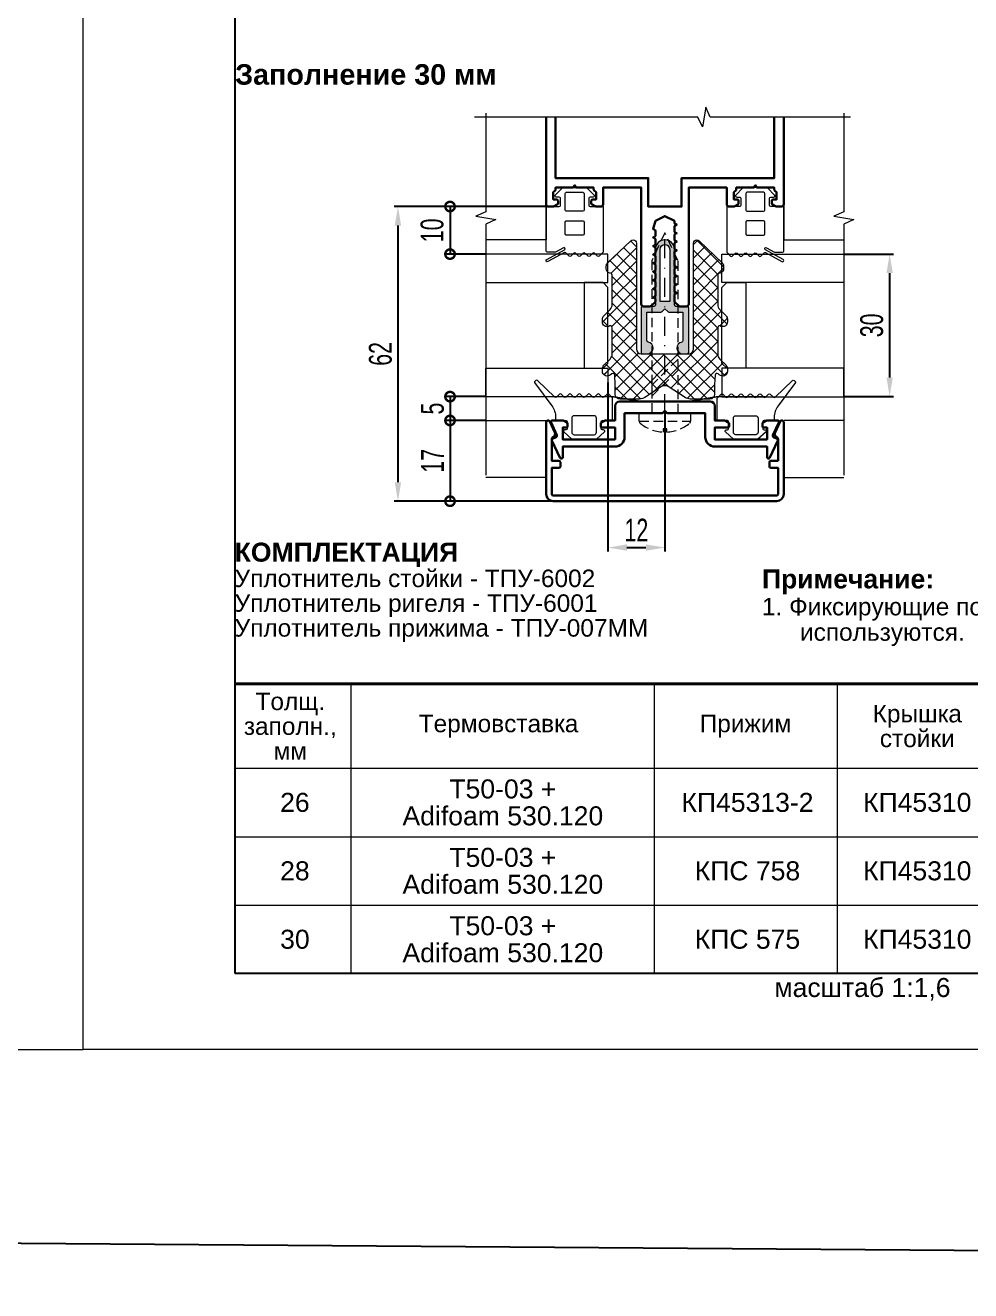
# Model space of a CAD drawing. Extents: x -37 to 8820, y -336 to 478.
# Drawn here: x 4192.4 to 4316.7, y -31.7 to 134.7 of the extents above; entities that cross this region are included whole.
import ezdxf

# ---------------------------------------------------------------- set-up
doc = ezdxf.new("R2010")
doc.units = 0
doc.header["$LTSCALE"] = 5
doc.linetypes.add('DASHDOT', pattern=[1, 0.5, -0.25, 0, -0.25])
doc.linetypes.add('HIDDEN', pattern=[0.375, 0.25, -0.125])
doc.layers.get('0').update_dxf_attribs({"linetype": 'CONTINUOUS', "lineweight": 30})
doc.layers.get('DEFPOINTS').update_dxf_attribs({"linetype": 'CONTINUOUS'})
for name, color, linetype, lineweight in [('1', 6, 'DASHDOT', 13), ('2', 3, 'HIDDEN', 13), ('Dimentions', 5, 'CONTINUOUS', 15), ('Glass', 5, 'CONTINUOUS', 20), ('Герлен', 7, 'CONTINUOUS', 60), ('Зигзаг', 1, 'CONTINUOUS', 15), ('Конструкции', 252, 'CONTINUOUS', 20), ('Рамки', 1, 'CONTINUOUS', 15), ('Текстовый', 7, 'CONTINUOUS', 9), ('Уплотнители', 1, 'CONTINUOUS', 20), ('Штриховка', 1, 'CONTINUOUS', 5)]:
    doc.layers.add(name, color=color, linetype=linetype, lineweight=lineweight)
doc.layers.add('Скрытые', color=14, linetype='CONTINUOUS', plot=False)
doc.styles.add('3', font='RUSS.SHX', dxfattribs={"width": 0.7, "height": 3})
doc.styles.add('Каталожный', font='arial.ttf', dxfattribs={"height": 2.5})
doc.dimstyles.new('MX1_6', dxfattribs={"dimtxt": 3, "dimasz": 2.5, "dimexe": 0.5, "dimexo": 0, "dimgap": 0.8, "dimtad": 1, "dimlfac": 1.6, "dimdsep": 46, "dimtxsty": '3', "dimcen": 0, "dimclrd": 256, "dimclre": 256, "dimclrt": 256, "dimaunit": 1, "dimadec": 0, "dimazin": 0, "dimtfac": 1, "dimtmove": 0, "dimatfit": 1, "dimfxl": 1, "dimtvp": 1, "dimtolj": 1, "dimtzin": 0, "dimarcsym": 0})

# ---------------------------------------------------------------- blocks, each defined once
blk = doc.blocks.new('*D432')
at = {"layer": 'DEFPOINTS', "color": 0, "linetype": 'Continuous', "transparency": 16777216}
for p in [(4300.07, 104.63), (4300.07, 85.88), (4306.08, 85.88)]:
    blk.add_point(p, dxfattribs=at)
at = {"layer": 'Dimentions', "linetype": 'Continuous', "lineweight": -2, "transparency": 16777216}
for p, q in [((4300.07, 104.63), (4306.58, 104.63)), ((4306.08, 102.13), (4306.08, 88.38)), ((4300.07, 85.88), (4306.58, 85.88))]:
    blk.add_line(p, q, dxfattribs=at)
at = {"layer": 'Dimentions', "linetype": 'Continuous', "transparency": 16777216}
for points in [[(4305.66, 102.13), (4306.49, 102.13), (4306.08, 104.63)], [(4305.66, 88.38), (4306.49, 88.38), (4306.08, 85.88)]]:
    blk.add_solid(points, dxfattribs=at)
at = {"layer": 'Dimentions', "linetype": 'Continuous', "transparency": 16777216, "insert": (4303.73, 95.25), "char_height": 3, "attachment_point": 5, "rotation": 90, "style": '3'}
blk.add_mtext('\\A1;30', dxfattribs=at)
blk = doc.blocks.new('_DotSmall')
at = {"color": 0, "linetype": 'ByBlock', "const_width": 0.5}
blk.add_lwpolyline([(-0.0625, 0, 1), (0.0625, 0, 1)], format="xyb", close=True, dxfattribs=at)
blk = doc.blocks.new('*D433')
at = {"layer": 'DEFPOINTS', "color": 0, "linetype": 'Continuous', "transparency": 16777216}
for p in [(4252.98, 82.75), (4248.26, 72.13), (4262.66, 72.13)]:
    blk.add_point(p, dxfattribs=at)
at = {"layer": 'Dimentions', "linetype": 'Continuous', "lineweight": -2, "transparency": 16777216}
for p, q in [((4252.98, 82.75), (4247.76, 82.75)), ((4248.26, 82.75), (4248.26, 72.13)), ((4262.66, 72.13), (4247.76, 72.13))]:
    blk.add_line(p, q, dxfattribs=at)
at = {"layer": 'Dimentions', "linetype": 'Continuous', "lineweight": -2, "transparency": 16777216, "xscale": 2.5, "yscale": 2.5, "zscale": 2.5}
for p, rotation in [((4248.26, 82.75), 90), ((4248.26, 72.13), 270)]:
    blk.add_blockref('_DotSmall', p, dxfattribs=dict(at, rotation=rotation))
at = {"layer": 'Dimentions', "linetype": 'Continuous', "transparency": 16777216, "insert": (4245.96, 77.44), "char_height": 3, "attachment_point": 5, "rotation": 90, "style": '3'}
blk.add_mtext('\\A1;17', dxfattribs=at)
blk = doc.blocks.new('*D434')
at = {"layer": 'DEFPOINTS', "color": 0, "linetype": 'Continuous', "transparency": 16777216}
for p in [(4252.98, 85.88), (4248.26, 82.75), (4252.98, 82.75)]:
    blk.add_point(p, dxfattribs=at)
at = {"layer": 'Dimentions', "linetype": 'Continuous', "lineweight": -2, "transparency": 16777216}
for p, q in [((4252.98, 85.88), (4247.76, 85.88)), ((4248.26, 85.88), (4248.26, 82.75)), ((4252.98, 82.75), (4247.76, 82.75))]:
    blk.add_line(p, q, dxfattribs=at)
at = {"layer": 'Dimentions', "linetype": 'Continuous', "lineweight": -2, "transparency": 16777216, "xscale": 2.5, "yscale": 2.5, "zscale": 2.5}
for p, rotation in [((4248.26, 85.88), 90), ((4248.26, 82.75), 270)]:
    blk.add_blockref('_DotSmall', p, dxfattribs=dict(at, rotation=rotation))
at = {"layer": 'Dimentions', "linetype": 'Continuous', "transparency": 16777216, "insert": (4245.96, 84.31), "char_height": 3, "attachment_point": 5, "rotation": 90, "style": '3'}
blk.add_mtext('\\A1;5', dxfattribs=at)
blk = doc.blocks.new('*D435')
at = {"layer": 'DEFPOINTS', "color": 0, "linetype": 'Continuous', "transparency": 16777216}
for p in [(4261.21, 110.88), (4248.26, 104.63), (4252.98, 104.63)]:
    blk.add_point(p, dxfattribs=at)
at = {"layer": 'Dimentions', "linetype": 'Continuous', "lineweight": -2, "transparency": 16777216}
for p, q in [((4261.21, 110.88), (4247.76, 110.88)), ((4248.26, 110.88), (4248.26, 104.63)), ((4252.98, 104.63), (4247.76, 104.63))]:
    blk.add_line(p, q, dxfattribs=at)
at = {"layer": 'Dimentions', "linetype": 'Continuous', "lineweight": -2, "transparency": 16777216, "xscale": 2.5, "yscale": 2.5, "zscale": 2.5}
for p, rotation in [((4248.26, 110.88), 90), ((4248.26, 104.63), 270)]:
    blk.add_blockref('_DotSmall', p, dxfattribs=dict(at, rotation=rotation))
at = {"layer": 'Dimentions', "linetype": 'Continuous', "transparency": 16777216, "insert": (4245.91, 107.75), "char_height": 3, "attachment_point": 5, "rotation": 90, "style": '3'}
blk.add_mtext('\\A1;10', dxfattribs=at)
blk = doc.blocks.new('*D436')
at = {"layer": 'DEFPOINTS', "color": 0, "linetype": 'Continuous', "transparency": 16777216}
for p in [(4261.21, 110.88), (4241.41, 72.13), (4255.21, 72.13)]:
    blk.add_point(p, dxfattribs=at)
at = {"layer": 'Dimentions', "linetype": 'Continuous', "lineweight": -2, "transparency": 16777216}
for p, q in [((4261.21, 110.88), (4240.91, 110.88)), ((4241.41, 108.38), (4241.41, 74.63)), ((4255.21, 72.13), (4240.91, 72.13))]:
    blk.add_line(p, q, dxfattribs=at)
at = {"layer": 'Dimentions', "linetype": 'Continuous', "transparency": 16777216}
for points in [[(4240.99, 108.38), (4241.83, 108.38), (4241.41, 110.88)], [(4240.99, 74.63), (4241.83, 74.63), (4241.41, 72.13)]]:
    blk.add_solid(points, dxfattribs=at)
at = {"layer": 'Dimentions', "linetype": 'Continuous', "transparency": 16777216, "insert": (4239.11, 91.5), "char_height": 3, "attachment_point": 5, "rotation": 90, "style": '3'}
blk.add_mtext('\\A1;62', dxfattribs=at)
blk = doc.blocks.new('*D440')
at = {"layer": 'DEFPOINTS', "color": 0, "linetype": 'Continuous', "transparency": 16777216}
for p in [(4269.02, 87.75), (4276.52, 83.69), (4276.52, 66.03)]:
    blk.add_point(p, dxfattribs=at)
at = {"layer": 'Dimentions', "linetype": 'Continuous', "lineweight": -2, "transparency": 16777216}
for p, q in [((4269.02, 87.75), (4269.02, 65.53)), ((4276.52, 83.69), (4276.52, 65.53)), ((4271.52, 66.03), (4274.02, 66.03))]:
    blk.add_line(p, q, dxfattribs=at)
at = {"layer": 'Dimentions', "linetype": 'Continuous', "transparency": 16777216}
for points in [[(4271.52, 66.45), (4271.52, 65.61), (4269.02, 66.03)], [(4274.02, 66.45), (4274.02, 65.61), (4276.52, 66.03)]]:
    blk.add_solid(points, dxfattribs=at)
at = {"layer": 'Dimentions', "linetype": 'Continuous', "transparency": 16777216, "insert": (4272.77, 68.33), "char_height": 3, "attachment_point": 5, "style": '3'}
blk.add_mtext('\\A1;12', dxfattribs=at)

msp = doc.modelspace()

# ---------------------------------------------------------------- hatches: boundary and pattern name
at = {"layer": 'Штриховка', "lineweight": 5}
h = msp.add_hatch(dxfattribs=at)
h.set_pattern_fill('NET', color=256, scale=10, angle=45, style=0)
h.set_pattern_definition([(45, (-19.299, 2449.5681), (-0.88388348, 0.88388348), []), (135, (-19.299, 2449.5681), (-0.88388348, -0.88388348), [])])
edge = h.paths.add_edge_path()
edge.add_arc((4280.7179, 106.0634), 0.4375, 45, 90, ccw=False)
edge.add_line((4281.0273, 106.3727), (4284.0598, 103.4964))
edge.add_arc((4283.6179, 103.0545), 0.625, 0, 45, ccw=False)
edge.add_line((4284.2429, 103.0545), (4284.2429, 102.7009))
edge.add_arc((4283.6268, 102.6979), 0.6161, -75.309061, 0.28096, ccw=False)
edge.add_arc((4283.7117, 101.8624), 0.25, 73.39845, 180)
edge.add_line((4283.4617, 101.8624), (4283.4617, 97.9866))
edge.add_arc((4284.3992, 97.9866), 0.9375, 180, 225)
edge.add_line((4283.7362, 97.3237), (4284.5598, 96.5001))
edge.add_arc((4284.1179, 96.0582), 0.625, 0, 45, ccw=False)
edge.add_line((4284.7429, 96.0582), (4284.7429, 95.7046))
edge.add_arc((4284.1179, 95.7046), 0.625, -111.540406, 0, ccw=False)
edge.add_arc((4283.7117, 94.9465), 0.25, 45, 180)
edge.add_line((4283.4617, 94.9465), (4283.4617, 91.4903))
edge.add_arc((4284.3992, 91.4903), 0.9375, 180, 225)
edge.add_line((4283.7362, 90.8274), (4284.5598, 90.0038))
edge.add_arc((4284.1179, 89.5619), 0.625, 0, 45, ccw=False)
edge.add_line((4284.7429, 89.5619), (4284.7429, 89.2083))
edge.add_arc((4284.1179, 89.2083), 0.625, -135, 0, ccw=False)
edge.add_line((4283.676, 88.7664), (4283.512, 88.8824))
edge.add_arc((4283.3676, 88.6783), 0.25, 54.716356, 177.011206)
edge.add_line((4283.1179, 88.6914), (4283.0554, 87.4942))
edge.add_line((4283.0554, 87.4942), (4283.0554, 86.1884))
edge.add_arc((4282.4304, 86.1884), 0.625, -90, 0, ccw=False)
edge.add_line((4282.4304, 85.5634), (4282.2742, 85.5634))
edge.add_line((4282.2742, 85.5634), (4279.8506, 85.5634))
edge.add_arc((4279.8506, 86.8134), 1.25, 236.745633, 270, ccw=False)
edge.add_line((4279.1651, 85.7681), (4276.9606, 87.2136))
edge.add_arc((4276.5242, 86.358), 0.9605, 62.973316, 117.026684)
edge.add_line((4276.0877, 87.2136), (4273.8832, 85.7681))
edge.add_arc((4273.1977, 86.8134), 1.25, 270, 303.254367, ccw=False)
edge.add_line((4273.1977, 85.5634), (4270.7742, 85.5634))
edge.add_line((4270.7742, 85.5634), (4270.6179, 85.5634))
edge.add_arc((4270.6179, 86.1884), 0.625, 180, 270, ccw=False)
edge.add_line((4269.9929, 86.1884), (4269.9929, 87.4942))
edge.add_line((4269.9929, 87.4942), (4269.9304, 88.6914))
edge.add_arc((4269.6807, 88.6783), 0.25, 2.988794, 125.283644)
edge.add_line((4269.5363, 88.8824), (4269.3723, 88.7664))
edge.add_arc((4268.9304, 89.2083), 0.625, 180, 315, ccw=False)
edge.add_line((4268.3054, 89.2083), (4268.3054, 89.5619))
edge.add_arc((4268.9304, 89.5619), 0.625, 135, 180, ccw=False)
edge.add_line((4268.4885, 90.0038), (4269.3121, 90.8274))
edge.add_arc((4268.6492, 91.4903), 0.9375, 315, 360)
edge.add_line((4269.5867, 91.4903), (4269.5867, 94.9465))
edge.add_arc((4269.3367, 94.9465), 0.25, 0, 135)
edge.add_arc((4268.9304, 95.7046), 0.625, 180, 291.540406, ccw=False)
edge.add_line((4268.3054, 95.7046), (4268.3054, 96.0582))
edge.add_arc((4268.9304, 96.0582), 0.625, 135, 180, ccw=False)
edge.add_line((4268.4885, 96.5001), (4269.3121, 97.3237))
edge.add_arc((4268.6492, 97.9866), 0.9375, 315, 360)
edge.add_line((4269.5867, 97.9866), (4269.5867, 101.8624))
edge.add_arc((4269.3367, 101.8624), 0.25, 360, 466.60155)
edge.add_arc((4269.4215, 102.6979), 0.6161, 179.71904, 255.309061, ccw=False)
edge.add_line((4268.8054, 102.7009), (4268.8054, 103.0545))
edge.add_arc((4269.4304, 103.0545), 0.625, 135, 180, ccw=False)
edge.add_line((4268.9885, 103.4964), (4272.021, 106.3727))
edge.add_arc((4272.3304, 106.0634), 0.4375, 90, 135, ccw=False)
edge.add_line((4272.3304, 106.5009), (4272.3367, 106.5009))
edge.add_arc((4272.3367, 106.0634), 0.4375, 0, 90, ccw=False)
edge.add_line((4272.7742, 106.0634), (4272.7742, 92.1259))
edge.add_arc((4273.3992, 92.1259), 0.625, 180, 270)
edge.add_line((4273.3992, 91.5009), (4276.5242, 91.5009))
edge.add_line((4276.5242, 91.5009), (4279.6492, 91.5009))
edge.add_arc((4279.6492, 92.1259), 0.625, 270, 360)
edge.add_line((4280.2742, 92.1259), (4280.2742, 106.0634))
edge.add_arc((4280.7117, 106.0634), 0.4375, 90, 180, ccw=False)
at = {"layer": 'Штриховка'}
h = msp.add_hatch(color=256, dxfattribs=at)
edge = h.paths.add_edge_path(flags=16)
edge.add_line((4275.8992, 98.3759), (4275.8992, 105.2509))
edge.add_arc((4276.5242, 105.2509), 0.625, 0, 180, ccw=False)
edge.add_line((4277.1492, 105.2509), (4277.1492, 98.3759))
edge.add_line((4277.1492, 98.3759), (4275.8992, 98.3759))
edge = h.paths.add_edge_path()
edge.add_arc((4278.8679, 92.2821), 0.7812, 99.281799, 270)
edge.add_line((4278.8679, 91.5009), (4279.4617, 91.5009))
edge.add_arc((4279.4617, 91.6884), 0.1875, 270, 360)
edge.add_line((4279.6492, 91.6884), (4279.6492, 97.5634))
edge.add_arc((4279.4617, 97.5634), 0.1875, 0, 90)
edge.add_line((4279.4617, 97.7509), (4277.9617, 97.7509))
edge.add_arc((4277.9617, 97.9384), 0.1875, 180, 270, ccw=False)
edge.add_line((4277.7742, 97.9384), (4277.7742, 102.0009))
edge.add_arc((4277.7742, 102.1259), 0.125, 270, 450)
edge.add_line((4277.7742, 102.2509), (4277.7742, 105.2509))
edge.add_arc((4276.5242, 105.2509), 1.25, 0, 180)
edge.add_line((4275.2742, 105.2509), (4275.2742, 102.2509))
edge.add_arc((4275.2742, 102.1259), 0.125, 90, 270)
edge.add_line((4275.2742, 102.0009), (4275.2742, 97.9384))
edge.add_arc((4275.0867, 97.9384), 0.1875, -90, 0, ccw=False)
edge.add_line((4275.0867, 97.7509), (4273.5867, 97.7509))
edge.add_arc((4273.5867, 97.5634), 0.1875, 90, 180)
edge.add_line((4273.3992, 97.5634), (4273.3992, 91.6884))
edge.add_arc((4273.5867, 91.6884), 0.1875, 180, 270)
edge.add_line((4273.5867, 91.5009), (4274.1804, 91.5009))
edge.add_arc((4274.1804, 92.2821), 0.7812, 270, 440.718201)
edge.add_arc((4274.3367, 93.2382), 0.1875, 180, 260.718201, ccw=False)
edge.add_line((4274.1492, 93.2382), (4274.1492, 97.0009))
edge.add_line((4274.1492, 97.0009), (4276.009, 97.0009))
edge.add_arc((4276.009, 97.1884), 0.1875, 270, 315)
edge.add_line((4276.1416, 97.0558), (4276.5242, 97.4384))
edge.add_line((4276.5242, 97.4384), (4276.9067, 97.0558))
edge.add_arc((4277.0393, 97.1884), 0.1875, 225, 270)
edge.add_line((4277.0393, 97.0009), (4278.8992, 97.0009))
edge.add_line((4278.8992, 97.0009), (4278.8992, 93.2382))
edge.add_arc((4278.7117, 93.2382), 0.1875, -80.718201, 0, ccw=False)

# ---------------------------------------------------------------- linework, layer by layer
msp.add_lwpolyline([(4260.8992, 122.6397), (4260.8992, 111.1884, 0.41421356), (4261.2117, 110.8759), (4261.7924, 110.8759, 0.11643382), (4261.8762, 110.8957), (4262.358, 111.1366, 0.28407904), (4262.4617, 111.3043), (4262.4617, 111.6259, 0.41421356), (4262.2742, 111.8134), (4261.8367, 111.8134), (4261.8367, 112.7509), (4262.0942, 113.0085, 0.19891237), (4262.1492, 113.141), (4262.1492, 113.3759), (4264.377, 113.3759, 0.28407904), (4264.5447, 113.4795), (4264.6492, 113.6884), (4264.7536, 113.4795, 0.28407904), (4264.9213, 113.3759), (4267.1492, 113.3759), (4267.1492, 113.141, 0.19891237), (4267.2041, 113.0085), (4267.4617, 112.7509), (4267.4617, 111.8134), (4267.0242, 111.8134, 0.41421356), (4266.8367, 111.6259), (4266.8367, 111.3043, 0.28407904), (4266.9403, 111.1366), (4267.4221, 110.8957, 0.11643382), (4267.5059, 110.8759), (4268.0867, 110.8759, 0.41421356), (4268.3992, 111.1884), (4268.3992, 113.3759), (4273.3992, 113.3759), (4273.3992, 98.0634, 0.41421356), (4273.7117, 97.7509), (4274.5715, 97.7509, 0.19891237), (4274.7041, 97.8058), (4275.2192, 98.321, 0.19891237), (4275.2742, 98.4535), (4275.2742, 98.6662, 0.28407904), (4275.1705, 98.834), (4274.9617, 98.9384), (4275.1705, 99.0428, 0.28407904), (4275.2742, 99.2105), (4275.2742, 99.7912, 0.28407904), (4275.1705, 99.959), (4274.9617, 100.0634), (4275.1705, 100.1678, 0.28407904), (4275.2742, 100.3355), (4275.2742, 100.9162, 0.28407904), (4275.1705, 101.084), (4274.9617, 101.1884), (4275.1705, 101.2928, 0.28407904), (4275.2742, 101.4605), (4275.2742, 102.0412, 0.28407904), (4275.1705, 102.209), (4274.9617, 102.3134), (4275.1705, 102.4178, 0.28407904), (4275.2742, 102.5855), (4275.2742, 103.1662, 0.28407904), (4275.1705, 103.334), (4274.9617, 103.4384), (4275.1705, 103.5428, 0.28407904), (4275.2742, 103.7105), (4275.2742, 104.2912, 0.28407904), (4275.1705, 104.459), (4274.9617, 104.5634), (4275.1705, 104.6678, 0.28407904), (4275.2742, 104.8355), (4275.2742, 105.4162, 0.28407904), (4275.1705, 105.584), (4274.9617, 105.6884), (4275.1705, 105.7928, 0.28407904), (4275.2742, 105.9605), (4275.2742, 106.5412, 0.28407904), (4275.1705, 106.709), (4274.9617, 106.8134), (4275.1705, 106.9178, 0.28407904), (4275.2742, 107.0855), (4275.2742, 107.6662, 0.28407904), (4275.1705, 107.834), (4274.9617, 107.9384), (4275.2742, 109.0009), (4276.5242, 109.6259), (4277.7742, 109.0009), (4277.7742, 108.773, 0.28407904), (4277.8778, 108.6053), (4278.0867, 108.5009), (4277.8778, 108.3965, 0.28407904), (4277.7742, 108.2287), (4277.7742, 107.648, 0.28407904), (4277.8778, 107.4803), (4278.0867, 107.3759), (4277.8778, 107.2715, 0.28407904), (4277.7742, 107.1037), (4277.7742, 106.523, 0.28407904), (4277.8778, 106.3553), (4278.0867, 106.2509), (4277.8778, 106.1465, 0.28407904), (4277.7742, 105.9787), (4277.7742, 105.398, 0.28407904), (4277.8778, 105.2303), (4278.0867, 105.1259), (4277.8778, 105.0215, 0.28407904), (4277.7742, 104.8537), (4277.7742, 104.273, 0.28407904), (4277.8778, 104.1053), (4278.0867, 104.0009), (4277.8778, 103.8965, 0.28407904), (4277.7742, 103.7287), (4277.7742, 103.148, 0.28407904), (4277.8778, 102.9803), (4278.0867, 102.8759), (4277.8778, 102.7715, 0.28407904), (4277.7742, 102.6037), (4277.7742, 102.023, 0.28407904), (4277.8778, 101.8553), (4278.0867, 101.7509), (4277.8778, 101.6465, 0.28407904), (4277.7742, 101.4787), (4277.7742, 100.898, 0.28407904), (4277.8778, 100.7303), (4278.0867, 100.6259), (4277.8778, 100.5215, 0.28407904), (4277.7742, 100.3537), (4277.7742, 99.773, 0.28407904), (4277.8778, 99.6053), (4278.0867, 99.5009), (4277.8778, 99.3965, 0.28407904), (4277.7742, 99.2287), (4277.7742, 98.4535, 0.19891237), (4277.8291, 98.321), (4278.3442, 97.8058, 0.19891237), (4278.4768, 97.7509), (4279.3367, 97.7509, 0.41421356), (4279.6492, 98.0634), (4279.6492, 113.3759), (4284.6492, 113.3759), (4284.6492, 111.1884, 0.41421356), (4284.9617, 110.8759), (4285.5424, 110.8759, 0.11643382), (4285.6262, 110.8957), (4286.108, 111.1366, 0.28407904), (4286.2117, 111.3043), (4286.2117, 111.6259, 0.41421356), (4286.0242, 111.8134), (4285.5867, 111.8134), (4285.5867, 112.7509), (4285.8442, 113.0085, 0.19891237), (4285.8992, 113.141), (4285.8992, 113.3759), (4288.127, 113.3759, 0.28407904), (4288.2947, 113.4795), (4288.3992, 113.6884), (4288.5036, 113.4795, 0.28407904), (4288.6713, 113.3759), (4290.8992, 113.3759), (4290.8992, 113.141, 0.19891237), (4290.9541, 113.0085), (4291.2117, 112.7509), (4291.2117, 111.8134), (4290.7742, 111.8134, 0.41421356), (4290.5867, 111.6259), (4290.5867, 111.3043, 0.28407904), (4290.6903, 111.1366), (4291.1721, 110.8957, 0.11643382), (4291.2559, 110.8759), (4291.8367, 110.8759, 0.41421356), (4292.1492, 111.1884), (4292.1492, 122.6397)], format="xyb")
msp.add_lwpolyline([(4262.1492, 122.6397), (4262.1492, 114.6259), (4274.3367, 114.6259), (4274.3367, 110.8759), (4278.7117, 110.8759), (4278.7117, 114.6259), (4290.8992, 114.6259), (4290.8992, 122.6397)])
for points in [[(4261.6667, 80.0969, -0.41421356), (4261.7574, 80.3461), (4262.2292, 80.5661, 0.41421356), (4262.3199, 80.8153), (4261.5417, 82.4841, -0.54861879), (4261.7117, 82.7509), (4263.0424, 82.7509, -0.11643382), (4263.1262, 82.7311), (4263.608, 82.4902, -0.28407904), (4263.7117, 82.3225), (4263.7117, 82.0009, -0.41421356), (4263.5242, 81.8134), (4263.0867, 81.8134), (4263.0867, 80.2509), (4269.9617, 80.2509), (4269.9617, 81.8134), (4268.2742, 81.8134, -0.41421356), (4268.0867, 82.0009), (4268.0867, 82.3225, -0.28407904), (4268.1903, 82.4902), (4268.6721, 82.7311, -0.11643382), (4268.7559, 82.7509), (4269.9617, 82.7509), (4269.9617, 84.6259, -0.41421356), (4270.5867, 85.2509), (4282.4617, 85.2509, -0.41421356), (4283.0867, 84.6259), (4283.0867, 82.7509), (4284.2924, 82.7509, -0.11643382), (4284.3762, 82.7311), (4284.858, 82.4902, -0.28407904), (4284.9617, 82.3225), (4284.9617, 82.0009, -0.41421356), (4284.7742, 81.8134), (4283.0867, 81.8134), (4283.0867, 80.2509), (4289.9617, 80.2509), (4289.9617, 81.8134), (4289.5242, 81.8134, -0.41421356), (4289.3367, 82.0009), (4289.3367, 82.3225, -0.28407904), (4289.4403, 82.4902), (4289.9221, 82.7311, -0.11643382), (4290.0059, 82.7509), (4291.3367, 82.7509, -0.54861879), (4291.5066, 82.4841), (4290.7284, 80.8153, 0.41421356), (4290.8191, 80.5661), (4291.2909, 80.3461, -0.41421356), (4291.3816, 80.0969), (4290.3381, 77.8591, -0.29147342), (4290.1681, 77.7509), (4290.1492, 77.7509, -0.41421356), (4289.9617, 77.9384), (4289.9617, 79.3134), (4283.0867, 79.3134, -0.41421356), (4281.8367, 80.5634), (4281.8367, 83.6884), (4276.9143, 83.6884, -0.19891237), (4276.7817, 83.7433), (4276.5242, 84.0009), (4276.2666, 83.7433, -0.19891237), (4276.134, 83.6884), (4271.2117, 83.6884), (4271.2117, 80.5634, -0.41421356), (4269.9617, 79.3134), (4263.0867, 79.3134), (4263.0867, 77.9384, -0.41421356), (4262.8992, 77.7509), (4262.8802, 77.7509, -0.29147342), (4262.7102, 77.8591)], [(4291.3992, 77.4384), (4291.3992, 80.2642, 0.27973928), (4291.1972, 80.5968, -0.40155944), (4291.0026, 81.1699), (4291.6726, 82.6065, -0.80258485), (4292.1492, 82.5009), (4292.1492, 73.0634, -0.41421356), (4291.2117, 72.1259), (4261.8367, 72.1259, -0.41421356), (4260.8992, 73.0634), (4260.8992, 82.5009, -0.80258485), (4261.3757, 82.6065), (4262.0457, 81.1699, -0.40155944), (4261.8511, 80.5968, 0.27973928), (4261.6492, 80.2642), (4261.6492, 77.4384), (4262.5867, 77.4384, -0.41421356), (4262.7742, 77.2509), (4262.7742, 76.6884, -0.41421356), (4262.5867, 76.5009), (4261.6492, 76.5009), (4261.6492, 73.0634, 0.41421356), (4261.8367, 72.8759), (4291.2117, 72.8759, 0.41421356), (4291.3992, 73.0634), (4291.3992, 76.5009), (4290.4617, 76.5009, -0.41421356), (4290.2742, 76.6884), (4290.2742, 77.2509, -0.41421356), (4290.4617, 77.4384)]]:
    msp.add_lwpolyline(points, format="xyb", close=True)
at = {"layer": '1'}
msp.add_line((4276.5242, 83.6884), (4276.5242, 107.4384), dxfattribs=at)
at = {"layer": '2'}
msp.add_line((4273.1492, 82.6323), (4279.8992, 82.6323), dxfattribs=at)
for points in [[(4278.2429, 83.6884), (4278.2429, 103.7525), (4276.5242, 107.4384), (4274.8054, 103.7525), (4274.8054, 83.6884)], [(4274.8054, 85.9381), (4278.2429, 89.3756), (4278.2429, 90.8079), (4274.8054, 87.3704)]]:
    msp.add_lwpolyline(points, close=True, dxfattribs=at)
msp.add_lwpolyline([(4276.2785, 81.2255, -0.16184886), (4273.2628, 82.3913, -0.22388754), (4273.1492, 82.6323), (4273.1492, 83.6884), (4279.8992, 83.6884), (4279.8992, 82.6323, -0.22388754), (4279.7855, 82.3913, -0.16184886), (4276.7698, 81.2255), (4276.7698, 81.6632), (4276.2785, 81.6632)], format="xyb", close=True, dxfattribs=at)
at = {"layer": 'Glass'}
for points in [[(4252.979, 100.8759), (4269.0242, 100.8759), (4269.0242, 104.6259), (4252.979, 104.6259)], [(4300.0693, 100.8759), (4284.0242, 100.8759), (4284.0242, 104.6259), (4300.0693, 104.6259)], [(4269.0242, 90.2509), (4269.0242, 100.2509), (4268.3992, 100.8759), (4265.8992, 100.8759), (4265.8992, 89.6259), (4268.3992, 89.6259)], [(4284.0242, 90.2509), (4284.0242, 100.2509), (4284.6492, 100.8759), (4287.1492, 100.8759), (4287.1492, 89.6259), (4284.6492, 89.6259)], [(4252.979, 89.6259), (4269.0242, 89.6259), (4269.0242, 85.8759), (4252.979, 85.8759)], [(4300.0693, 89.6259), (4284.0242, 89.6259), (4284.0242, 85.8759), (4300.0693, 85.8759)]]:
    msp.add_lwpolyline(points, close=True, dxfattribs=at)
at = {"layer": 'Герлен', "lineweight": 40}
msp.add_line((4220, 48.0868), (4385, 48.0868), dxfattribs=at)
at = {"layer": 'Герлен', "ltscale": 2, "const_width": 0.1875}
msp.add_lwpolyline([(4263.9139, 85.8759), (4269.6492, 85.8759), (4273.3992, 85.2509), (4279.6492, 85.2509), (4283.3992, 85.8759), (4289.7361, 85.8759)], dxfattribs=at)
at = {"layer": 'Зигзаг'}
for points in [[(4300.909, 122.6397), (4282.4668, 122.6397), (4281.8859, 123.9576), (4281.4503, 121.3449), (4280.8678, 122.6397), (4251.4684, 122.6397)], [(4252.979, 123.1792), (4252.979, 110.1764), (4251.6611, 109.5956), (4254.2738, 109.1599), (4252.979, 108.5774), (4252.979, 75.5405)], [(4300.0693, 123.1792), (4300.0693, 110.1764), (4298.7514, 109.5956), (4301.3641, 109.1599), (4300.0693, 108.5774), (4300.0693, 75.5405)]]:
    msp.add_lwpolyline(points, dxfattribs=at)
at = {"layer": 'Конструкции'}
for points in [[(4260.8992, 122.6397), (4260.8992, 106.5009), (4252.979, 106.5009)], [(4292.1492, 122.6397), (4292.1492, 106.5009), (4300.0693, 106.5009)], [(4252.979, 82.7509), (4260.8992, 82.7509), (4260.8992, 75.2509), (4252.979, 75.2509)], [(4300.0693, 82.7509), (4292.1492, 82.7509), (4292.1492, 75.2509), (4300.0693, 75.2509)]]:
    msp.add_lwpolyline(points, dxfattribs=at)
at = {"layer": 'Рамки'}
for p, q in [((4235.2124, 48.0868), (4235.2124, 10)), ((4275.104, 48.0868), (4275.104, 10)), ((4299.1643, 48.0868), (4299.1643, 10)), ((4220, 37), (4385, 37)), ((4220, 28), (4385, 28)), ((4220, 19), (4385, 19)), ((4220, 10), (4385, 10))]:
    msp.add_line(p, q, dxfattribs=at)
at = {"layer": 'Рамки', "linetype": 'Continuous'}
for points in [[(4200, 297), (3990, 297), (3990, 0), (4200, 0)], [(4200, 297), (4410, 297), (4410, 0), (4200, 0)]]:
    msp.add_lwpolyline(points, close=True, dxfattribs=at)
at = {"layer": 'Скрытые', "linetype": 'Continuous'}
for points in [[(3999.0404, -24.0001), (5027.2664, -31.7039), (5031.5789, 367.3445), (3999.0404, 358.304)], [(4220, 10), (4220, 287), (4385, 287), (4385, 10)]]:
    msp.add_lwpolyline(points, close=True, dxfattribs=at)
at = {"layer": 'Уплотнители'}
for points in [[(4263.1684, 105.4617), (4262.1233, 104.8948, -0.12491271), (4262.0488, 104.8759), (4261.0554, 104.8759, -0.41421356), (4260.8992, 105.0321), (4260.8992, 110.8759), (4262.6179, 110.8759, 0.41421356), (4262.7742, 111.0321), (4262.7742, 111.9696, 0.41421356), (4262.6179, 112.1259), (4262.2117, 112.1259, -0.66858666), (4262.1013, 112.3927), (4263.0409, 113.3302, -0.19861919), (4263.1513, 113.3759), (4266.147, 113.3759, -0.19861919), (4266.2574, 113.3302), (4267.197, 112.3927, -0.66858666), (4267.0867, 112.1259), (4266.6804, 112.1259, 0.41421356), (4266.5242, 111.9696), (4266.5242, 111.0321, 0.41421356), (4266.6804, 110.8759), (4268.3992, 110.8759), (4268.3992, 104.9406, -0.19891237), (4268.3534, 104.8301), (4267.8846, 104.3614, -0.41421356), (4267.6637, 104.3614), (4267.2596, 104.7654, 0.41421356), (4267.0387, 104.7654), (4266.6346, 104.3614, -0.41421356), (4266.4137, 104.3614), (4266.0096, 104.7654, 0.41421356), (4265.7887, 104.7654), (4265.3846, 104.3614, -0.41421356), (4265.1637, 104.3614), (4264.7596, 104.7654, 0.41421356), (4264.5387, 104.7654), (4264.1346, 104.3614, -0.41421356), (4263.9137, 104.3614), (4263.4816, 104.7934, 0.33207606), (4263.2966, 104.8203), (4261.1299, 103.6448, -1), (4260.9809, 103.9195), (4263.3174, 105.1871, 1)], [(4289.8799, 105.4617), (4290.925, 104.8948, 0.12491271), (4290.9995, 104.8759), (4291.9929, 104.8759, 0.41421356), (4292.1492, 105.0321), (4292.1492, 110.8759), (4290.4304, 110.8759, -0.41421356), (4290.2742, 111.0321), (4290.2742, 111.9696, -0.41421356), (4290.4304, 112.1259), (4290.8367, 112.1259, 0.66858666), (4290.947, 112.3927), (4290.0074, 113.3302, 0.19861919), (4289.897, 113.3759), (4286.9013, 113.3759, 0.19861919), (4286.7909, 113.3302), (4285.8513, 112.3927, 0.66858666), (4285.9617, 112.1259), (4286.3679, 112.1259, -0.41421356), (4286.5242, 111.9696), (4286.5242, 111.0321, -0.41421356), (4286.3679, 110.8759), (4284.6492, 110.8759), (4284.6492, 104.9406, 0.19891237), (4284.6949, 104.8301), (4285.1637, 104.3614, 0.41421356), (4285.3846, 104.3614), (4285.7887, 104.7654, -0.41421356), (4286.0096, 104.7654), (4286.4137, 104.3614, 0.41421356), (4286.6346, 104.3614), (4287.0387, 104.7654, -0.41421356), (4287.2596, 104.7654), (4287.6637, 104.3614, 0.41421356), (4287.8846, 104.3614), (4288.2887, 104.7654, -0.41421356), (4288.5096, 104.7654), (4288.9137, 104.3614, 0.41421356), (4289.1346, 104.3614), (4289.5667, 104.7934, -0.33207606), (4289.7517, 104.8203), (4291.9184, 103.6448, 1), (4292.0674, 103.9195), (4289.7309, 105.1871, -1)], [(4263.5554, 112.7509), (4265.7429, 112.7509, -0.41421356), (4265.8992, 112.5946), (4265.8992, 110.4071, -0.41421356), (4265.7429, 110.2509), (4263.5554, 110.2509, -0.41421356), (4263.3992, 110.4071), (4263.3992, 112.5946, -0.41421356)], [(4289.4929, 112.7509), (4287.3054, 112.7509, 0.41421356), (4287.1492, 112.5946), (4287.1492, 110.4071, 0.41421356), (4287.3054, 110.2509), (4289.4929, 110.2509, 0.41421356), (4289.6492, 110.4071), (4289.6492, 112.5946, 0.41421356)], [(4263.5554, 109.0009), (4265.7429, 109.0009, -0.41421356), (4265.8992, 108.8446), (4265.8992, 107.2821, -0.41421356), (4265.7429, 107.1259), (4263.5554, 107.1259, -0.41421356), (4263.3992, 107.2821), (4263.3992, 108.8446, -0.41421356)], [(4289.4929, 109.0009), (4287.3054, 109.0009, 0.41421356), (4287.1492, 108.8446), (4287.1492, 107.2821, 0.41421356), (4287.3054, 107.1259), (4289.4929, 107.1259, 0.41421356), (4289.6492, 107.2821), (4289.6492, 108.8446, 0.41421356)], [(4278.7419, 93.0532, 0.92211283), (4278.8679, 91.5009), (4279.4617, 91.5009, 0.41421356), (4279.6492, 91.6884), (4279.6492, 97.5634, 0.41421356), (4279.4617, 97.7509), (4277.9617, 97.7509, -0.41421356), (4277.7742, 97.9384), (4277.7742, 102.0009, 1), (4277.7742, 102.2509), (4277.7742, 105.2509, 1), (4275.2742, 105.2509), (4275.2742, 102.2509, 1), (4275.2742, 102.0009), (4275.2742, 97.9384, -0.41421356), (4275.0867, 97.7509), (4273.5867, 97.7509, 0.41421356), (4273.3992, 97.5634), (4273.3992, 91.6884, 0.41421356), (4273.5867, 91.5009), (4274.1804, 91.5009, 0.92211283), (4274.3064, 93.0532, -0.36752318), (4274.1492, 93.2382), (4274.1492, 97.0009), (4276.009, 97.0009, 0.19891237), (4276.1416, 97.0558), (4276.5242, 97.4384), (4276.9067, 97.0558, 0.19891237), (4277.0393, 97.0009), (4278.8992, 97.0009), (4278.8992, 93.2382, -0.36752318)], [(4275.8992, 98.3759), (4275.8992, 105.2509, -1), (4277.1492, 105.2509), (4277.1492, 98.3759)], [(4268.3054, 81.5009, -0.41421356), (4268.1492, 81.6571), (4268.1492, 82.5946, -0.41421356), (4268.3054, 82.7509), (4269.6492, 82.7509), (4269.6492, 85.6388, 0.19891237), (4269.6125, 85.7272), (4269.1346, 86.2051, 0.41421356), (4268.9137, 86.2051), (4268.5096, 85.8011, -0.41421356), (4268.2887, 85.8011), (4267.8846, 86.2051, 0.41421356), (4267.6637, 86.2051), (4267.2596, 85.8011, -0.41421356), (4267.0387, 85.8011), (4266.6346, 86.2051, 0.41421356), (4266.4137, 86.2051), (4266.0096, 85.8011, -0.41421356), (4265.7887, 85.8011), (4265.3846, 86.2051, 0.41421356), (4265.1637, 86.2051), (4264.7596, 85.8011, -0.41421356), (4264.5387, 85.8011), (4264.1346, 86.2051, 0.41421356), (4263.9137, 86.2051), (4263.5096, 85.8011, -0.41421356), (4263.2887, 85.8011), (4262.8846, 86.2051, 0.41421356), (4262.6637, 86.2051), (4262.2596, 85.8011, -0.41421356), (4262.0387, 85.8011), (4259.7596, 88.0154, 0.41421356), (4259.5387, 88.0154), (4259.4073, 87.8841, 0.29253821), (4259.3712, 87.7196), (4261.652, 84.6664, -0.16178775), (4262.1492, 83.1702), (4262.1492, 82.7509), (4263.4929, 82.7509, -0.41421356), (4263.6492, 82.5946), (4263.6492, 81.6571, -0.41421356), (4263.4929, 81.5009), (4263.3367, 81.5009, 0.66858666), (4263.2263, 81.234), (4264.2909, 80.2965, 0.19861919), (4264.4013, 80.2509), (4267.397, 80.2509, 0.19861919), (4267.5074, 80.2965), (4268.572, 81.234, 0.66858666), (4268.4617, 81.5009)], [(4284.7429, 81.5009, 0.41421356), (4284.8992, 81.6571), (4284.8992, 82.5946, 0.41421356), (4284.7429, 82.7509), (4283.3992, 82.7509), (4283.3992, 85.6388, -0.19891237), (4283.4358, 85.7272), (4283.9137, 86.2051, -0.41421356), (4284.1346, 86.2051), (4284.5387, 85.8011, 0.41421356), (4284.7596, 85.8011), (4285.1637, 86.2051, -0.41421356), (4285.3846, 86.2051), (4285.7887, 85.8011, 0.41421356), (4286.0096, 85.8011), (4286.4137, 86.2051, -0.41421356), (4286.6346, 86.2051), (4287.0387, 85.8011, 0.41421356), (4287.2596, 85.8011), (4287.6637, 86.2051, -0.41421356), (4287.8846, 86.2051), (4288.2887, 85.8011, 0.41421356), (4288.5096, 85.8011), (4288.9137, 86.2051, -0.41421356), (4289.1346, 86.2051), (4289.5387, 85.8011, 0.41421356), (4289.7596, 85.8011), (4290.1637, 86.2051, -0.41421356), (4290.3846, 86.2051), (4290.7887, 85.8011, 0.41421356), (4291.0096, 85.8011), (4293.2887, 88.0154, -0.41421356), (4293.5096, 88.0154), (4293.641, 87.8841, -0.29253821), (4293.6771, 87.7196), (4291.3963, 84.6664, 0.16178775), (4290.8992, 83.1702), (4290.8992, 82.7509), (4289.5554, 82.7509, 0.41421356), (4289.3992, 82.5946), (4289.3992, 81.6571, 0.41421356), (4289.5554, 81.5009), (4289.7117, 81.5009, -0.66858666), (4289.822, 81.234), (4288.7574, 80.2965, -0.19861919), (4288.647, 80.2509), (4285.6513, 80.2509, -0.19861919), (4285.5409, 80.2965), (4284.4763, 81.234, -0.66858666), (4284.5867, 81.5009)], [(4264.5867, 80.8759), (4267.2117, 80.8759, 0.41421356), (4267.5242, 81.1884), (4267.5242, 83.0634, 0.41421356), (4267.2117, 83.3759), (4264.5867, 83.3759, 0.41421356), (4264.2742, 83.0634), (4264.2742, 81.1884, 0.41421356)], [(4288.4617, 80.8759), (4285.8367, 80.8759, -0.41421356), (4285.5242, 81.1884), (4285.5242, 83.0634, -0.41421356), (4285.8367, 83.3759), (4288.4617, 83.3759, -0.41421356), (4288.7742, 83.0634), (4288.7742, 81.1884, -0.41421356)]]:
    msp.add_lwpolyline(points, format="xyb", close=True, dxfattribs=at)
msp.add_lwpolyline([(4280.7179, 106.5009, -0.19891237), (4281.0273, 106.3727), (4284.0598, 103.4964, -0.19891237), (4284.2429, 103.0545), (4284.2429, 102.7009, -0.34232788), (4283.7831, 102.102, 0.50186314), (4283.4617, 101.8624), (4283.4617, 97.9866, 0.19891237), (4283.7362, 97.3237), (4284.5598, 96.5001, -0.19891237), (4284.7429, 96.0582), (4284.7429, 95.7046, -0.52913987), (4283.8884, 95.1233, 0.66817864), (4283.4617, 94.9465), (4283.4617, 91.4903, 0.19891237), (4283.7362, 90.8274), (4284.5598, 90.0038, -0.19891237), (4284.7429, 89.5619), (4284.7429, 89.2083, -0.66817864), (4283.676, 88.7664), (4283.512, 88.8824, 0.59077925), (4283.1179, 88.6914), (4283.0554, 87.4942), (4283.0554, 86.1884, -0.41421356), (4282.4304, 85.5634), (4282.2742, 85.5634), (4279.8506, 85.5634, -0.1461265), (4279.1651, 85.7681), (4276.9606, 87.2136, 0.24032506), (4276.0877, 87.2136), (4273.8832, 85.7681, -0.1461265), (4273.1977, 85.5634), (4270.7742, 85.5634), (4270.6179, 85.5634, -0.41421356), (4269.9929, 86.1884), (4269.9929, 87.4942), (4269.9304, 88.6914, 0.59077925), (4269.5363, 88.8824), (4269.3723, 88.7664, -0.66817864), (4268.3054, 89.2083), (4268.3054, 89.5619, -0.19891237), (4268.4885, 90.0038), (4269.3121, 90.8274, 0.19891237), (4269.5867, 91.4903), (4269.5867, 94.9465, 0.66817864), (4269.1599, 95.1233, -0.52913987), (4268.3054, 95.7046), (4268.3054, 96.0582, -0.19891237), (4268.4885, 96.5001), (4269.3121, 97.3237, 0.19891237), (4269.5867, 97.9866), (4269.5867, 101.8624, 0.50186314), (4269.2652, 102.102, -0.34232788), (4268.8054, 102.7009), (4268.8054, 103.0545, -0.19891237), (4268.9885, 103.4964), (4272.021, 106.3727, -0.19891237), (4272.3304, 106.5009), (4272.3367, 106.5009, -0.41421356), (4272.7742, 106.0634), (4272.7742, 92.1259, 0.41421356), (4273.3992, 91.5009), (4276.5242, 91.5009), (4279.6492, 91.5009, 0.41421356), (4280.2742, 92.1259), (4280.2742, 106.0634, -0.41421356), (4280.7117, 106.5009)], format="xyb", dxfattribs=at)

# ---------------------------------------------------------------- texts
at = {"layer": 'Скрытые', "linetype": 'Continuous', "insert": (4302.5, 7.9386), "char_height": 3.5, "width": 165, "attachment_point": 5, "style": 'Каталожный'}
msp.add_mtext('\\pxqc;{\\H0.71429x;масштаб 1:1,6}', dxfattribs=at)
at = {"layer": 'Текстовый', "linetype": 'Continuous', "insert": (4220, 129.6079), "char_height": 2.7, "width": 42.664921, "attachment_point": 1, "style": 'Каталожный'}
msp.add_mtext('\\pxql;{\\fArial|b1|i0|c204|p34;Заполнение 30 мм}', dxfattribs=at)
at = {"layer": 'Текстовый', "linetype": 'Continuous', "line_spacing_factor": 0.85, "style": 'Каталожный'}
for s, insert, char_height, width, attachment_point in [('\\P\\pxql;{\\fArial|b1|i0|c204|p34;КОМПЛЕКТАЦИЯ\\P\\pi-2,l2,r-2.0333,se1.0833,t4;\\fArial|b0|i0|c204|p34;\\H0.92x;Уплотнитель стойки - ТПУ-6002\\PУплотнитель ригеля - ТПУ-6001\\PУплотнитель прижима - ТПУ-007ММ}', (4219.934, 70.2198), 2.5, 66.020014, 1), ('\\pxi-2,l2,r-2.0333,se1.0833,ql,t4;{\\fArial|b1|i0|c204|p34;Примечание:\\P\\pi0,l0;\\fArial|b0|i0|c204|p34;\\H0.92x;1. Фиксирующие подкладки с термовставкой }Adifoam 530.120{\\H0.92x; не используются.}', (4289.2851, 63.1548), 2.5, 95.714943, 1), ('Толщ.\\Pзаполн.,\\Pмм', (4227.2528, 42.5434), 2.3, 27.25, 5), ('Крышка \\Pстойки', (4309.7128, 42.5434), 2.3, 19.097083, 5), ('Термовставка', (4254.6384, 42.5434), 2.3, 43.779088, 5), ('Прижим', (4287.1156, 42.5434), 2.3, 27.25, 5), ('Т50-03 +\\PAdifoam 530.120 ', (4255.2067, 32.5), 2.5, 29.826063, 5), ('26', (4227.8562, 32.5), 2.5, 12.712441, 5), ('КП45313-2', (4287.3841, 32.5), 2.5, 19.560325, 5), ('КП45310', (4309.7128, 32.5), 2.5, 19.097083, 5), ('Т50-03 +\\PAdifoam 530.120 ', (4255.2067, 23.5), 2.5, 29.826063, 5), ('28', (4227.8562, 23.5), 2.5, 12.712441, 5), ('КПС 758', (4287.3841, 23.5), 2.5, 19.560325, 5), ('КП45310', (4309.7128, 23.5), 2.5, 19.097083, 5), ('Т50-03 +\\PAdifoam 530.120 ', (4255.2067, 14.5), 2.5, 29.826063, 5), ('30', (4227.8562, 14.5), 2.5, 12.712441, 5), ('КПС 575', (4287.3841, 14.5), 2.5, 19.560325, 5), ('КП45310', (4309.7128, 14.5), 2.5, 19.097083, 5)]:
    msp.add_mtext(s, dxfattribs=dict(at, insert=insert, char_height=char_height, width=width, attachment_point=attachment_point))

# ---------------------------------------------------------------- dimensions: what is measured, and where the dimension line sits
at = {"layer": 'Dimentions', "linetype": 'Continuous'}
for base, p1, p2, picture, middle in [((4248.257, 104.6259), (4261.2117, 110.8759), (4252.979, 104.6259), '*D435', (4245.9141, 107.7509)), ((4248.257, 82.7509), (4252.979, 85.8759), (4252.979, 82.7509), '*D434', (4245.957, 84.3134)), ((4248.257, 72.1259), (4252.979, 82.7509), (4262.6634, 72.1259), '*D433', (4245.957, 77.4384))]:
    dim = msp.add_linear_dim(base=base, p1=p1, p2=p2, angle=90, dimstyle='MX1_6', override={"dimdec": 0, "dimblk1": 'DotSmall', "dimblk2": 'DotSmall', "dimsah": 1}, dxfattribs=at)
    dim.commit()
    dim.dimension.update_dxf_attribs({"geometry": picture, "text_midpoint": middle})
for base, p1, p2, picture, middle in [((4241.4096, 72.1259), (4261.2117, 110.8759), (4255.2102, 72.1259), '*D436', (4239.1096, 91.5009)), ((4306.0764, 85.8759), (4300.0693, 104.6259), (4300.0693, 85.8759), '*D432', (4303.7336, 95.2509))]:
    dim = msp.add_linear_dim(base=base, p1=p1, p2=p2, angle=90, dimstyle='MX1_6', dxfattribs=at)
    dim.commit()
    dim.dimension.update_dxf_attribs({"geometry": picture, "text_midpoint": middle})
dim = msp.add_linear_dim(base=(4276.5242, 66.0297), p1=(4269.0242, 87.7509), p2=(4276.5242, 83.6884), dimstyle='MX1_6', dxfattribs=at)
dim.commit()
dim.dimension.update_dxf_attribs({"geometry": '*D440', "text_midpoint": (4272.7742, 68.3297)})

doc.saveas('drawing.dxf')
